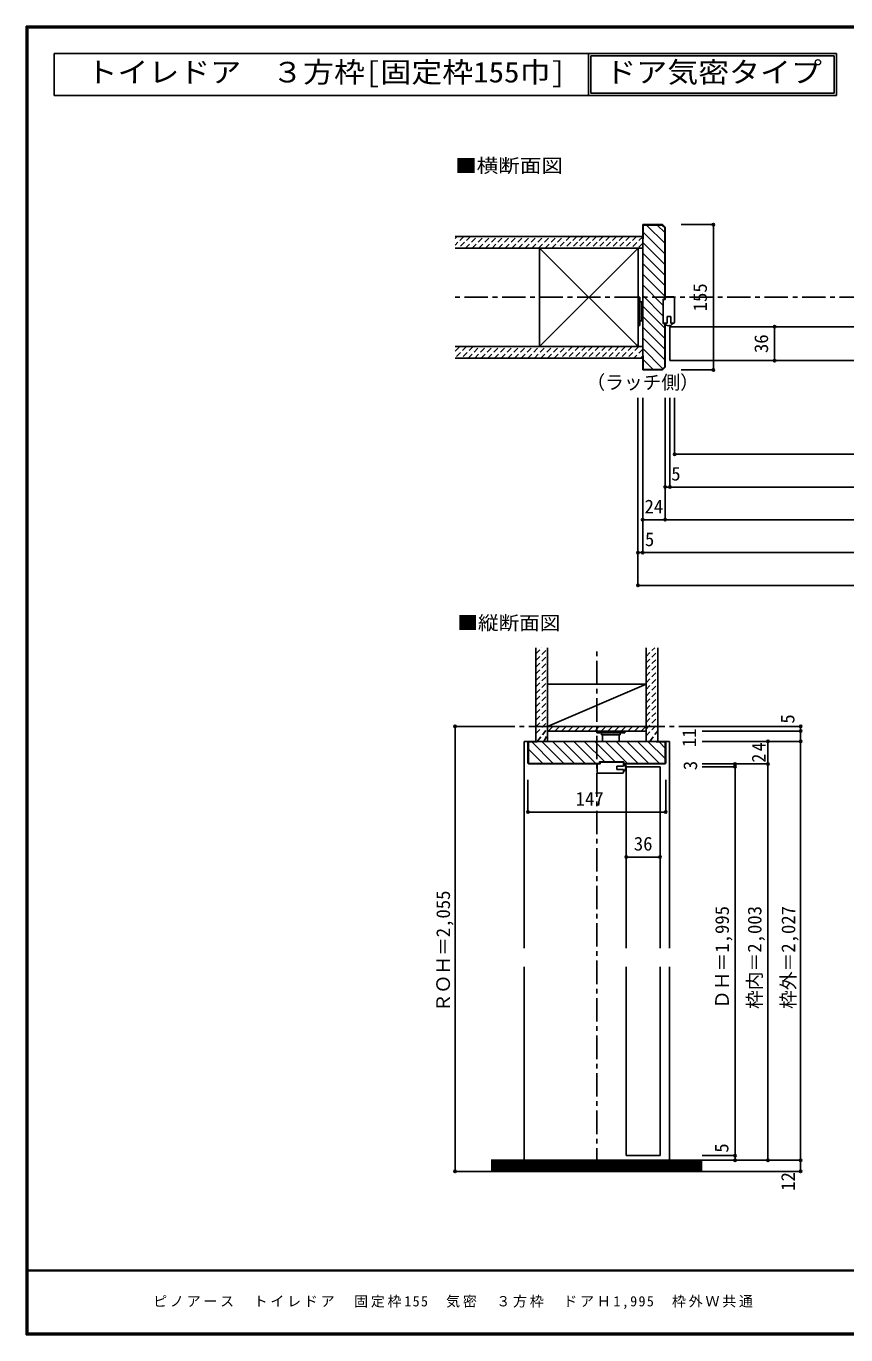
# Model space of a CAD drawing. Units: millimetres, scale not verified. Extents: x -973 to 977, y -718 to 696.
# Drawn here: x -973 to -99, y -701 to 696 of the extents above; entities that cross this region are included whole.
import ezdxf
from ezdxf.enums import TextEntityAlignment as Align

# ---------------------------------------------------------------- set-up
doc = ezdxf.new("R2010")
doc.units = ezdxf.units.MM
doc.header["$LTSCALE"] = 5
doc.header["$PDMODE"] = 32
doc.header["$PDSIZE"] = 2.5
doc.linetypes.add('CHAIN1', pattern=[8, 5, -1, 1, -1])
doc.linetypes.add('DASHED1', pattern=[1.8, 1.2, -0.6])
for name, color, linetype in [('0-0_補助線', 7, 'Continuous'), ('0-1_通り芯', 4, 'CHAIN1'), ('0-3_仕上', 7, 'Continuous'), ('0-4_枠', 3, 'Continuous'), ('0-6_扉', 6, 'Continuous'), ('0-7_金物', 7, 'Continuous'), ('0-8_戸当', 3, 'Continuous'), ('0-A_文字', 3, 'Continuous'), ('0-B_寸法', 7, 'Continuous'), ('0-C_ﾊｯﾁ', 4, 'DASHED1'), ('F-1_通り芯', 6, 'Continuous'), ('F-A_文字', 7, 'Continuous')]:
    doc.layers.add(name, color=color, linetype=linetype)
doc.styles.add('ＭＳ ゴシック', font='')
doc.styles.get('ＭＳ ゴシック').set_extended_font_data('MS Gothic')

# ---------------------------------------------------------------- blocks, each defined once
blk = doc.blocks.new('04')
at = {"layer": '0-0_補助線'}
for p, q in [((-6.847, 15.914), (-6.847, -10.086)), ((-5.847, 16.914), (3.153, 16.914)), ((4.953, -11.086), (4.953, 13.914)), ((-5.847, -11.086), (-2.747, -11.086)), ((-2.747, -4.086), (-2.747, -11.086)), ((4.953, -11.086), (0.653, -11.086))]:
    blk.add_line(p, q, dxfattribs=at)
for points in [[(4.953, 13.914), (3.153, 13.914), (3.153, 16.914)], [(-2.747, -4.086), (0.653, -4.086), (0.653, -11.086)]]:
    blk.add_lwpolyline(points, dxfattribs=at)
for centre, radius, start, end in [((-5.847, 15.914), 1, 90, 180), ((-5.847, -10.086), 1, 180, 270), ((-0.812, -9.605), 4.487, 199.27145, 340.72856), ((-0.812, -9.605), 3.887, 202.39487, 337.60513)]:
    blk.add_arc(centre, radius, start, end, dxfattribs=at)

msp = doc.modelspace()

# ---------------------------------------------------------------- linework, layer by layer
at = {"layer": '0-0_補助線'}
for p, q in [((-320.823, 406.5), (-318.823, 406.5)), ((-320.823, 406.5), (-320.823, 376.5)), ((-318.823, 406.5), (-318.823, 376.5)), ((-318.823, 401.5), (-316.823, 401.5)), ((-316.823, 401.5), (-316.823, 381.5)), ((-316.823, 400.5), (-315.847, 400.5)), ((-318.823, 381.5), (-316.823, 381.5)), ((-316.823, 382.5), (-315.847, 382.5)), ((-320.823, 376.5), (-318.823, 376.5))]:
    msp.add_line(p, q, dxfattribs=at)
at = {"layer": '0-0_補助線', "color": 3}
msp.add_line((-335.793, -91.5), (-335.793, -89.233), dxfattribs=at)
msp.add_lwpolyline([(-335.793, -89.233), (-361.793, -89.233), (-361.793, -91.5)], dxfattribs=at)
at = {"layer": '0-1_通り芯'}
for p, q in [((519.153, 406.5), (-515.847, 406.5)), ((-364.789, -526.5), (-364.789, 32.5)), ((-477.289, -51.5), (-249.932, -51.5)), ((-477.289, -526.5), (-252.289, -526.5))]:
    msp.add_line(p, q, dxfattribs=at)
at = {"layer": '0-3_仕上', "color": 2}
for p, q in [((-315.847, 471.5), (-515.847, 471.5)), ((-315.847, 459), (-515.847, 459)), ((-315.847, 354), (-515.847, 354)), ((-315.847, 341.5), (-515.847, 341.5)), ((-429.789, -67.5), (-429.789, 32.5)), ((-417.289, -67.5), (-417.289, 32.5)), ((-312.289, -67.5), (-312.289, 32.5)), ((-299.789, -67.5), (-299.789, 32.5)), ((-252.289, -514.5), (-477.289, -514.5)), ((-252.289, -526.5), (-477.289, -526.5))]:
    msp.add_line(p, q, dxfattribs=at)
at = {"layer": '0-3_仕上'}
for p, q in [((-425.823, 354), (-320.823, 459)), ((-320.823, 354), (-425.823, 459)), ((-417.289, -51.5), (-312.289, -6.5)), ((-417.289, -51.5), (-312.289, -51.5)), ((-417.289, -56.5), (-312.289, -56.5)), ((-252.289, -516), (-477.289, -516)), ((-252.289, -517.5), (-477.289, -517.5)), ((-252.289, -519), (-477.289, -519)), ((-252.289, -520.5), (-477.289, -520.5)), ((-252.289, -522), (-477.289, -522)), ((-252.289, -523.5), (-477.289, -523.5)), ((-252.289, -525), (-477.289, -525))]:
    msp.add_line(p, q, dxfattribs=at)
at = {"layer": '0-3_仕上', "color": 3}
for p, q in [((-425.823, 459), (-425.823, 354)), ((-320.823, 459), (-320.823, 354)), ((-417.289, -6.5), (-312.289, -6.5))]:
    msp.add_line(p, q, dxfattribs=at)
at = {"layer": '0-4_枠'}
for p, q in [((-315.847, 484), (-315.847, 329)), ((-294.675, 484), (-315.847, 484)), ((-315.347, 469), (-315.347, 483.5)), ((-294.883, 483.5), (-315.347, 483.5)), ((-294.675, 484), (-291.847, 481.172)), ((-291.847, 481.172), (-291.847, 404.5)), ((-315.347, 469), (-315.847, 469)), ((-292.347, 332.036), (-292.347, 378.5)), ((-291.847, 331.828), (-291.847, 378.5)), ((-315.347, 344), (-315.847, 344)), ((-315.347, 344), (-315.347, 329.5)), ((-294.675, 329), (-315.847, 329)), ((-294.882, 329.5), (-315.347, 329.5)), ((-294.882, 329.5), (-292.347, 332.036)), ((-294.675, 329), (-291.847, 331.828)), ((-438.289, -67.5), (-291.289, -67.5)), ((-438.289, -67.5), (-291.289, -67.5)), ((-437.789, -90.586), (-437.789, -68)), ((-428.289, -68), (-437.789, -68)), ((-301.289, -68), (-291.789, -68)), ((-291.789, -90.586), (-291.789, -68)), ((-437.375, -91), (-437.789, -90.586)), ((-437.582, -91.5), (-361.793, -91.5)), ((-437.375, -91), (-361.793, -91)), ((-292.203, -91), (-335.793, -91)), ((-291.996, -91.5), (-335.793, -91.5)), ((-292.203, -91), (-291.789, -90.586))]:
    msp.add_line(p, q, dxfattribs=at)
at = {"layer": '0-4_枠', "color": 4}
for p, q in [((-438.289, -67.5), (-442.289, -67.5)), ((-442.289, -288.25), (-442.289, -67.5)), ((-438.289, -67.5), (-442.289, -67.5)), ((-291.289, -67.5), (-287.289, -67.5)), ((-291.289, -67.5), (-287.289, -67.5)), ((-287.289, -288.25), (-287.289, -67.5)), ((-442.289, -514.5), (-442.289, -308.25)), ((-287.289, -514.5), (-287.289, -308.25))]:
    msp.add_line(p, q, dxfattribs=at)
at = {"layer": '0-4_枠'}
for points in [[(-294.883, 483.5), (-292.347, 480.964), (-292.347, 404.5)], [(-291.847, 378.5), (-293.847, 378.5), (-293.847, 404.5), (-291.847, 404.5)], [(-437.582, -91.5), (-438.289, -90.793), (-438.289, -67.5)], [(-291.996, -91.5), (-291.289, -90.793), (-291.289, -67.5)]]:
    msp.add_lwpolyline(points, dxfattribs=at)
at = {"layer": '0-6_扉'}
for p, q in [((-286.847, 339), (-286.847, 375)), ((-286.847, 375), (-6.847, 375)), ((-286.847, 339), (-6.847, 339)), ((-333.289, -94.5), (-297.289, -94.5)), ((-333.289, -94.5), (-333.289, -288.25)), ((-297.289, -94.5), (-297.289, -288.25)), ((-333.289, -308.25), (-333.289, -509.5)), ((-297.289, -308.25), (-297.289, -509.5)), ((-297.289, -509.5), (-333.289, -509.5))]:
    msp.add_line(p, q, dxfattribs=at)
at = {"layer": '0-7_金物'}
for p, q in [((-364.789, -56.5), (-364.789, -58.5)), ((-334.789, -58.5), (-364.789, -58.5)), ((-359.789, -58.5), (-359.789, -60.5)), ((-339.789, -60.5), (-359.789, -60.5)), ((-358.789, -60.5), (-358.789, -67.5)), ((-340.789, -60.5), (-340.789, -67.5)), ((-339.789, -58.5), (-339.789, -60.5)), ((-334.789, -56.5), (-334.789, -58.5))]:
    msp.add_line(p, q, dxfattribs=at)
at = {"layer": '0-8_戸当', "color": 7}
for p, q in [((-291.847, 407), (-291.847, 404)), ((-282.847, 407), (-291.847, 407)), ((-281.847, 406), (-281.847, 380)), ((-293.847, 404), (-291.847, 404)), ((-293.847, 379), (-293.847, 404)), ((-293.847, 379), (-289.847, 379)), ((-289.847, 386), (-285.847, 386)), ((-289.847, 386), (-289.847, 379)), ((-285.847, 386), (-285.847, 379)), ((-282.847, 379), (-285.847, 379))]:
    msp.add_line(p, q, dxfattribs=at)
for centre, radius, start, end in [((-282.847, 406), 1, 0, 90), ((-288.083, 380.481), 4.487, 199.27144, 340.72855), ((-282.847, 380), 1, 270, 0)]:
    msp.add_arc(centre, radius, start, end, dxfattribs=at)
at = {"layer": '0-A_文字'}
for p, q in [((-373.753, 621.667), (-373.753, 666.667)), ((-373.753, 666.667), (-373.753, 621.667)), ((-371.253, 664.167), (-111.649, 664.167)), ((-371.253, 664.167), (-371.253, 624.167)), ((-111.649, 664.167), (-111.649, 624.167)), ((-943.333, 621.667), (-373.753, 621.667)), ((-373.753, 621.667), (-109.149, 621.667)), ((-371.253, 624.167), (-111.649, 624.167))]:
    msp.add_line(p, q, dxfattribs=at)
for points in [[(-943.333, 621.667), (-943.333, 666.667), (-373.753, 666.667)], [(-373.753, 666.667), (-373.753, 621.667), (-373.753, 666.667)], [(-373.753, 666.667), (-109.149, 666.667), (-109.149, 621.667)]]:
    msp.add_lwpolyline(points, dxfattribs=at)
at = {"layer": '0-B_寸法', "color": 4}
for p, q in [((-240.425, 484), (-274.947, 484)), ((-240.425, 484), (-240.425, 329)), ((-175.191, 375), (-175.191, 339)), ((-240.425, 329), (-274.947, 329)), ((-320.847, 99), (-320.847, 299)), ((-315.847, 134), (-315.847, 299)), ((-291.847, 169), (-291.847, 299)), ((-286.847, 204), (-286.847, 299)), ((-281.847, 239), (-281.847, 299)), ((-281.847, 239), (235.158, 239)), ((295.153, 204), (-291.847, 204)), ((319.153, 169), (-315.847, 169)), ((-315.847, 134), (-320.847, 134)), ((319.153, 134), (-315.847, 134)), ((324.153, 99), (-320.847, 99)), ((-515.847, -526.5), (-515.847, -51.5)), ((-477.289, -51.5), (-515.847, -51.5)), ((-147.289, -51.5), (-252.289, -51.5)), ((-147.432, -51.5), (-147.432, -526.5)), ((-147.289, -56.5), (-252.289, -56.5)), ((-147.289, -67.5), (-252.289, -67.5)), ((-182.289, -67.5), (-182.289, -514.5)), ((-182.289, -91.5), (-252.289, -91.5)), ((-217.289, -94.5), (-252.289, -94.5)), ((-217.289, -91.5), (-217.289, -514.5)), ((-438.289, -142.922), (-438.289, -108.4)), ((-333.289, -190.882), (-297.289, -190.882)), ((-217.289, -509.5), (-252.289, -509.5)), ((-147.432, -514.5), (-252.289, -514.5)), ((-515.847, -526.5), (-477.289, -526.5)), ((-147.432, -526.5), (-252.289, -526.5))]:
    msp.add_line(p, q, dxfattribs=at)
msp.add_lwpolyline([(-438.289, -142.922), (-291.289, -142.922), (-291.289, -108.4)], dxfattribs=at)
at = {"layer": '0-B_寸法'}
for p in [(-240.425, 484), (-175.191, 375), (-175.191, 339), (-240.425, 329), (-281.847, 239), (-291.847, 204), (-286.847, 204), (-315.847, 169), (-291.847, 169), (-320.847, 134), (-315.847, 134), (-320.847, 99), (-515.847, -51.5), (-147.289, -51.5), (-147.289, -56.5), (-182.289, -67.5), (-147.289, -67.5), (-217.289, -91.5), (-217.289, -94.5), (-182.289, -91.5), (-438.289, -142.922), (-291.289, -142.922), (-333.289, -190.882), (-297.289, -190.882), (-217.289, -509.5), (-217.289, -514.5), (-182.289, -514.5), (-147.432, -514.5), (-515.847, -526.5), (-147.432, -526.5)]:
    msp.add_point(p, dxfattribs=at)
at = {"layer": '0-C_ﾊｯﾁ', "linetype": 'Continuous'}
for p, q in [((-315.347, 475.853), (-292.347, 452.853)), ((-311.68, 483.5), (-292.347, 464.166)), ((-300.367, 483.5), (-292.347, 475.48)), ((-315.847, 465.039), (-292.347, 441.539)), ((-315.847, 453.726), (-292.347, 430.225)), ((-315.847, 442.412), (-292.347, 418.912)), ((-315.847, 431.098), (-292.347, 407.598)), ((-315.847, 419.784), (-293.847, 397.784)), ((-315.847, 408.47), (-293.847, 386.471)), ((-315.847, 397.157), (-292.347, 373.657)), ((-315.847, 385.843), (-292.347, 362.343)), ((-315.847, 374.529), (-292.347, 351.029)), ((-315.847, 363.216), (-292.347, 339.716)), ((-315.847, 351.902), (-294.164, 330.219)), ((-315.347, 340.088), (-304.759, 329.5)), ((-434.142, -68), (-411.141, -91)), ((-423.328, -67.5), (-399.828, -91)), ((-412.014, -67.5), (-388.514, -91)), ((-400.701, -67.5), (-377.2, -91)), ((-389.387, -67.5), (-365.887, -91)), ((-378.073, -67.5), (-356.34, -89.233)), ((-366.759, -67.5), (-345.026, -89.233)), ((-355.446, -67.5), (-331.946, -91)), ((-344.131, -67.5), (-320.632, -91)), ((-332.818, -67.5), (-309.318, -91)), ((-321.504, -67.5), (-298.004, -91)), ((-310.191, -67.5), (-291.789, -85.902)), ((-298.377, -68), (-291.789, -74.588)), ((-437.789, -75.667), (-422.455, -91))]:
    msp.add_line(p, q, dxfattribs=at)
at = {"layer": '0-C_ﾊｯﾁ'}
for p, q in [((-506.444, 471.5), (-515.847, 462.097)), ((-515.847, 469.168), (-513.515, 471.5)), ((-499.373, 471.5), (-511.873, 459)), ((-504.802, 459), (-492.302, 471.5)), ((-497.731, 459), (-485.231, 471.5)), ((-490.66, 459), (-478.16, 471.5)), ((-483.589, 459), (-471.089, 471.5)), ((-476.518, 459), (-464.018, 471.5)), ((-469.447, 459), (-456.947, 471.5)), ((-462.376, 459), (-449.876, 471.5)), ((-455.305, 459), (-442.805, 471.5)), ((-448.234, 459), (-435.734, 471.5)), ((-441.162, 459), (-428.662, 471.5)), ((-434.091, 459), (-421.591, 471.5)), ((-427.02, 459), (-414.52, 471.5)), ((-419.949, 459), (-407.449, 471.5)), ((-412.878, 459), (-400.378, 471.5)), ((-393.307, 471.5), (-405.807, 459)), ((-386.236, 471.5), (-398.736, 459)), ((-379.165, 471.5), (-391.665, 459)), ((-372.094, 471.5), (-384.594, 459)), ((-365.023, 471.5), (-377.523, 459)), ((-357.952, 471.5), (-370.452, 459)), ((-350.881, 471.5), (-363.381, 459)), ((-343.81, 471.5), (-356.31, 459)), ((-336.739, 471.5), (-349.239, 459)), ((-329.668, 471.5), (-342.168, 459)), ((-322.596, 471.5), (-335.096, 459)), ((-315.847, 471.178), (-328.025, 459)), ((-315.847, 464.107), (-320.954, 459)), ((-503.736, 354), (-515.847, 341.889)), ((-515.847, 348.96), (-510.807, 354)), ((-496.665, 354), (-509.165, 341.5)), ((-502.094, 341.5), (-489.594, 354)), ((-495.023, 341.5), (-482.523, 354)), ((-487.952, 341.5), (-475.452, 354)), ((-480.881, 341.5), (-468.381, 354)), ((-473.81, 341.5), (-461.31, 354)), ((-466.739, 341.5), (-454.239, 354)), ((-459.668, 341.5), (-447.168, 354)), ((-452.596, 341.5), (-440.096, 354)), ((-445.525, 341.5), (-433.025, 354)), ((-438.454, 341.5), (-425.954, 354)), ((-431.383, 341.5), (-418.883, 354)), ((-424.312, 341.5), (-411.812, 354)), ((-417.241, 341.5), (-404.741, 354)), ((-410.17, 341.5), (-397.67, 354)), ((-390.599, 354), (-403.099, 341.5)), ((-383.528, 354), (-396.028, 341.5)), ((-376.457, 354), (-388.957, 341.5)), ((-369.386, 354), (-381.886, 341.5)), ((-362.315, 354), (-374.815, 341.5)), ((-355.244, 354), (-367.744, 341.5)), ((-348.173, 354), (-360.673, 341.5)), ((-341.101, 354), (-353.601, 341.5)), ((-334.03, 354), (-346.53, 341.5)), ((-326.959, 354), (-339.459, 341.5)), ((-319.888, 354), (-332.388, 341.5)), ((-315.847, 350.97), (-325.317, 341.5)), ((-315.847, 343.899), (-318.246, 341.5)), ((-429.789, 25.96), (-423.249, 32.5)), ((-429.789, 18.889), (-417.289, 31.389)), ((-312.289, 23.252), (-303.041, 32.5)), ((-312.289, 16.181), (-299.789, 28.681)), ((-429.789, 11.818), (-417.289, 24.318)), ((-429.789, 4.747), (-417.289, 17.247)), ((-312.289, 9.11), (-299.789, 21.61)), ((-312.289, 2.039), (-299.789, 14.539)), ((-429.789, -2.324), (-417.289, 10.176)), ((-429.789, -9.395), (-417.289, 3.105)), ((-312.289, -5.032), (-299.789, 7.468)), ((-312.289, -12.103), (-299.789, 0.397)), ((-429.789, -16.466), (-417.289, -3.966)), ((-429.789, -23.537), (-417.289, -11.037)), ((-312.289, -19.174), (-299.789, -6.674)), ((-312.289, -26.245), (-299.789, -13.745)), ((-429.789, -30.608), (-417.289, -18.108)), ((-429.789, -37.679), (-417.289, -25.179)), ((-312.289, -33.317), (-299.789, -20.817)), ((-312.289, -40.388), (-299.789, -27.888)), ((-429.789, -44.751), (-417.289, -32.251)), ((-429.789, -51.822), (-417.289, -39.322)), ((-312.289, -47.459), (-299.789, -34.959)), ((-429.789, -58.893), (-417.289, -46.393)), ((-428.325, -67.5), (-417.289, -53.464)), ((-416.522, -56.5), (-411.522, -51.5)), ((-409.45, -56.5), (-404.45, -51.5)), ((-402.379, -56.5), (-397.379, -51.5)), ((-395.308, -56.5), (-390.308, -51.5)), ((-388.237, -56.5), (-383.237, -51.5)), ((-381.166, -56.5), (-376.166, -51.5)), ((-374.095, -56.5), (-369.095, -51.5)), ((-367.024, -56.5), (-362.024, -51.5)), ((-359.953, -56.5), (-354.953, -51.5)), ((-352.882, -56.5), (-347.882, -51.5)), ((-345.811, -56.5), (-340.811, -51.5)), ((-338.74, -56.5), (-333.74, -51.5)), ((-331.669, -56.5), (-326.669, -51.5)), ((-324.598, -56.5), (-319.598, -51.5)), ((-317.527, -56.5), (-312.527, -51.5)), ((-312.289, -54.53), (-299.789, -42.03)), ((-312.289, -61.601), (-299.789, -49.101)), ((-421.254, -67.5), (-417.289, -60.535)), ((-308.117, -67.5), (-299.789, -56.172))]:
    msp.add_line(p, q, dxfattribs=at)
at = {"layer": 'F-1_通り芯'}
for p, q in [((-973.347, 695.833), (-973.347, -700.833)), ((-973.347, 695.833), (976.653, 695.833)), ((-973.347, 695), (976.653, 695)), ((-973.347, 694.167), (976.653, 694.167)), ((-972.514, 695.833), (-972.514, -700.833)), ((-971.68, 695.833), (-971.68, -700.833)), ((976.653, -631.667), (-973.347, -631.667)), ((976.653, -632.5), (-973.347, -632.5)), ((976.653, -699.167), (-973.347, -699.167)), ((976.653, -700), (-973.347, -700)), ((976.653, -700.833), (-973.347, -700.833))]:
    msp.add_line(p, q, dxfattribs=at)

# ---------------------------------------------------------------- block references
at = {"layer": '0-0_補助線', "rotation": 90}
msp.add_blockref('04', (-347.379, -94.653), dxfattribs=at)

# ---------------------------------------------------------------- texts
at = {"layer": '0-A_文字', "style": 'ＭＳ ゴシック', "width": 1.1}
for s, p in [('トイレドア\u3000３方枠[固定枠155巾]', (-908.958, 629.167)), ('ドア気密タイプ', (-355.628, 629.167))]:
    msp.add_text(s, height=21.99, dxfattribs=at).set_placement(p, align=Align.BOTTOM_LEFT)
at = {"layer": '0-A_文字', "color": 7, "style": 'ＭＳ ゴシック'}
for s, width, p in [('■横断面図', 1.15, (-515.847, 535.24)), ('■縦断面図', 1.1, (-513.547, 47.256))]:
    msp.add_text(s, height=14.66, dxfattribs=dict(at, width=width)).set_placement(p, align=Align.BOTTOM_LEFT)
msp.add_text('（ラッチ側）', height=14.66, dxfattribs=at).set_placement((-375.847, 304), align=Align.BOTTOM_LEFT)
at = {"layer": '0-B_寸法', "style": 'ＭＳ ゴシック'}
for s, p in [('155', (-242.925, 391.5)), ('36', (-177.691, 347)), ('5', (-149.588, -48.536)), ('11', (-254.55, -73.536)), ('3', (-253.375, -98.239)), ('ＲＯＨ＝2,055', (-516.93, -356.5)), ('ＤＨ＝1,995', (-219.469, -353)), ('枠内＝2,003', (-184.789, -353)), ('枠外＝2,027', (-148.775, -353)), ('5', (-219.998, -506.466)), ('12', (-149.102, -547.131))]:
    msp.add_text(s, height=14.66, rotation=90, dxfattribs=at).set_placement(p, align=Align.BOTTOM_LEFT)
for s, p in [('5', (-285.361, 206.5)), ('24', (-313.847, 171.5)), ('5', (-313.407, 136.5)), ('147', (-387.289, -140.422)), ('36', (-325.289, -188.382))]:
    msp.add_text(s, height=14.66, dxfattribs=at).set_placement(p, align=Align.BOTTOM_LEFT)
at = {"layer": '0-B_寸法', "insert": (-184.789, -90.125), "char_height": 14.66, "attachment_point": 7, "rotation": 90, "style": 'ＭＳ ゴシック'}
msp.add_mtext('\\T1.27;\\W0.95;24', dxfattribs=at)
at = {"layer": 'F-A_文字', "insert": (-837.93, -673.333), "char_height": 11, "attachment_point": 7, "style": 'ＭＳ ゴシック'}
msp.add_mtext('\\T1.19;ピノアース\u3000トイレドア\u3000固定枠155\u3000気密\u3000３方枠\u3000ドアＨ1,995\u3000枠外Ｗ共通', dxfattribs=at)

doc.saveas('drawing.dxf')
